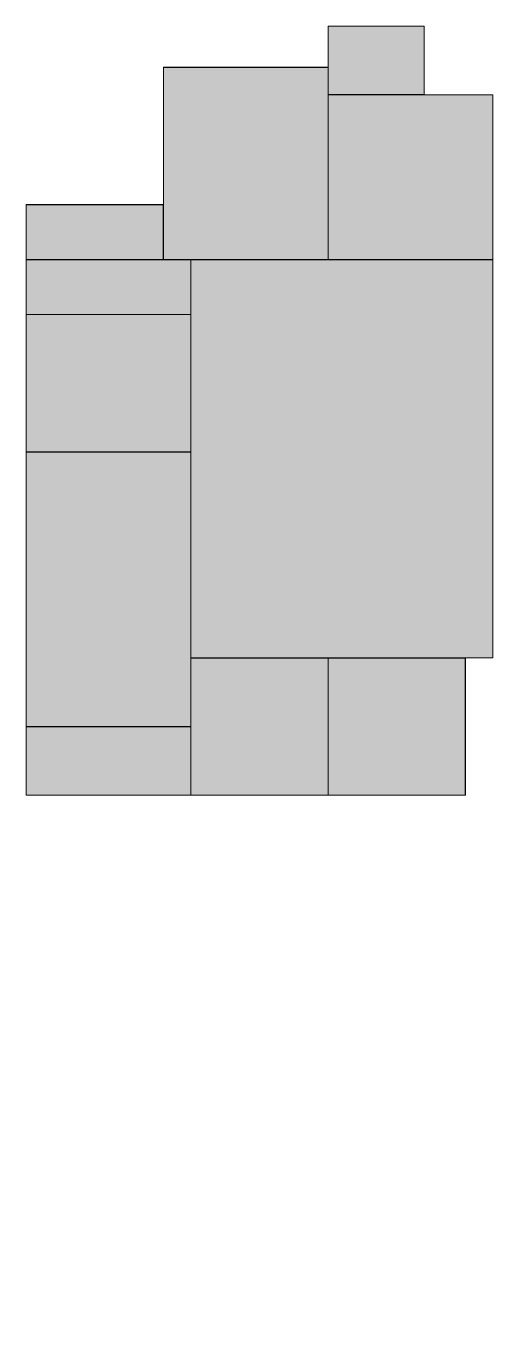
# Model space of a CAD drawing. Extents: x 0 to 34, y -39 to 56.
import ezdxf

# ---------------------------------------------------------------- set-up
doc = ezdxf.new("R2010")
doc.units = 0
doc.layers.get('0').update_dxf_attribs({"lineweight": 0})

msp = doc.modelspace()

# ---------------------------------------------------------------- hatches: boundary and pattern name
h = msp.add_hatch(color=5)
h.dxf.hatch_style = 1
h.paths.add_polyline_path([(22, 51), (22, 56), (29, 56), (29, 51)])
h = msp.add_hatch(color=3)
h.dxf.hatch_style = 1
h.paths.add_polyline_path([(10, 39), (10, 53), (22, 53), (22, 39)])
h = msp.add_hatch(color=2)
h.dxf.hatch_style = 1
h.paths.add_polyline_path([(22, 39), (22, 51), (34, 51), (34, 39)])
h = msp.add_hatch(color=6)
h.dxf.hatch_style = 1
h.paths.add_polyline_path([(0, 39), (0, 43), (10, 43), (10, 39)])
h = msp.add_hatch(color=7)
h.dxf.hatch_style = 1
h.paths.add_polyline_path([(0, 35), (0, 39), (12, 39), (12, 35)])
h = msp.add_hatch(color=10)
h.dxf.hatch_style = 1
h.paths.add_polyline_path([(12, 10), (12, 39), (34, 39), (34, 10)])
h = msp.add_hatch(color=11)
h.dxf.hatch_style = 1
h.paths.add_polyline_path([(0, 25), (0, 35), (12, 35), (12, 25)])
h = msp.add_hatch(color=1)
h.dxf.hatch_style = 1
h.paths.add_polyline_path([(0, 5), (0, 25), (12, 25), (12, 5)])
h = msp.add_hatch(color=9)
h.dxf.hatch_style = 1
h.paths.add_polyline_path([(12, 0), (12, 10), (22, 10), (22, 0)])
h = msp.add_hatch(color=8)
h.dxf.hatch_style = 1
h.paths.add_polyline_path([(22, 0), (22, 10), (32, 10), (32, 0)])
h = msp.add_hatch(color=4)
h.dxf.hatch_style = 1
h.paths.add_polyline_path([(0, 0), (0, 5), (12, 5), (12, 0)])
at = {"extrusion": (-90, 0, 0)}
h = msp.add_hatch(color=9, dxfattribs=at)
h.dxf.hatch_style = 1
h.paths.add_polyline_path([(0, 0), (0, 43), (5, 43), (5, 0)])
h = msp.add_hatch(color=9, dxfattribs=at)
h.dxf.hatch_style = 1
h.paths.add_polyline_path([(10, 39), (10, 53), (15, 53), (15, 39)])
h = msp.add_hatch(color=9, dxfattribs=at)
h.dxf.hatch_style = 1
h.paths.add_polyline_path([(12, 0), (12, 39), (17, 39), (17, 0)])
h = msp.add_hatch(color=9, dxfattribs=at)
h.dxf.hatch_style = 1
h.paths.add_polyline_path([(22, 0), (22, 10), (27, 10), (27, 0)])
h = msp.add_hatch(color=9, dxfattribs=at)
h.dxf.hatch_style = 1
h.paths.add_polyline_path([(22, 39), (22, 56), (27, 56), (27, 39)])
h = msp.add_hatch(color=9, dxfattribs=at)
h.dxf.hatch_style = 1
h.paths.add_polyline_path([(29, 51), (29, 56), (34, 56), (34, 51)])
h = msp.add_hatch(color=9, dxfattribs=at)
h.dxf.hatch_style = 1
h.paths.add_polyline_path([(32, 0), (32, 10), (37, 10), (37, 0)])
h = msp.add_hatch(color=9, dxfattribs=at)
h.dxf.hatch_style = 1
h.paths.add_polyline_path([(34, 10), (34, 51), (39, 51), (39, 10)])

# ---------------------------------------------------------------- linework, layer by layer
for p, q in [((22, 39), (22, 56)), ((29, 51), (29, 56)), ((10, 39), (10, 53)), ((10, 53), (22, 53)), ((22, 51), (34, 51)), ((34, 10), (34, 51)), ((0, 0), (0, 43)), ((0, 43), (10, 43)), ((0, 39), (34, 39)), ((12, 0), (12, 39)), ((0, 35), (12, 35)), ((0, 25), (12, 25)), ((12, 10), (34, 10)), ((22, 0), (22, 10)), ((32, 0), (32, 10)), ((0, 5), (12, 5)), ((0, 0), (32, 0))]:
    msp.add_line(p, q)
for points in [[(22.01, 51.01), (22.01, 55.99), (28.99, 55.99), (28.99, 51.01)], [(10.01, 39.01), (10.01, 52.99), (21.99, 52.99), (21.99, 39.01)], [(22.01, 39.01), (22.01, 50.99), (33.99, 50.99), (33.99, 39.01)], [(0.01, 39.01), (0.01, 42.99), (9.99, 42.99), (9.99, 39.01)], [(0.01, 35.01), (0.01, 38.99), (11.99, 38.99), (11.99, 35.01)], [(12.01, 10.01), (12.01, 38.99), (33.99, 38.99), (33.99, 10.01)], [(0.01, 25.01), (0.01, 34.99), (11.99, 34.99), (11.99, 25.01)], [(0.01, 5.01), (0.01, 24.99), (11.99, 24.99), (11.99, 5.01)], [(12.01, 0.01), (12.01, 9.99), (21.99, 9.99), (21.99, 0.01)], [(22.01, 0.01), (22.01, 9.99), (31.99, 9.99), (31.99, 0.01)], [(0.01, 0.01), (0.01, 4.99), (11.99, 4.99), (11.99, 0.01)]]:
    msp.add_lwpolyline(points, close=True)

doc.saveas('drawing.dxf')
